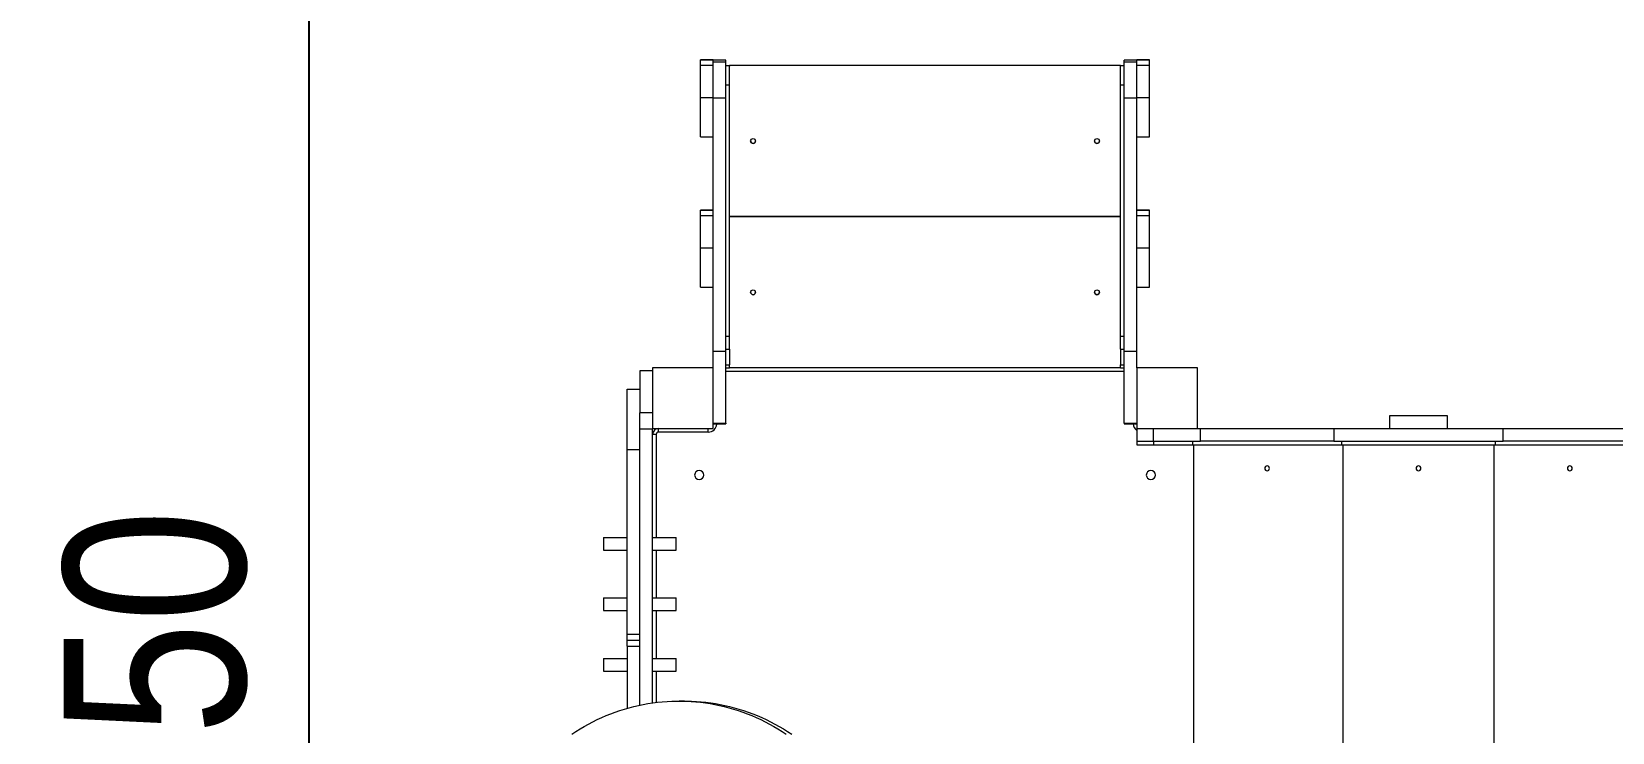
# Model space of a CAD drawing. Header units: millimetres. Extents: x -3658 to 3215, y -4270 to 3008.
# Drawn here: x -2341 to 270, y -44 to 1114 of the extents above; entities that cross this region are included whole.
import ezdxf

# ---------------------------------------------------------------- set-up
doc = ezdxf.new("R2010")
doc.units = ezdxf.units.MM
for name, color, linetype in [('DIKOM_ЗОНА', 80, 'Continuous'), ('DIKOM_ОБЪЕКТ', 7, 'Continuous'), ('DIKOM_РАЗМЕР_ЗОНА', 7, 'Continuous'), ('DIKOM_РАЗМЕР_ОБЪЕКТА', 7, 'Continuous')]:
    doc.layers.add(name, color=color, linetype=linetype)
doc.styles.add('style1', font='arial.ttf', dxfattribs={"width": 0.8})
doc.dimstyles.new('1-50', dxfattribs={"dimtxt": 300, "dimasz": 200, "dimexe": 100, "dimexo": 0, "dimgap": 100, "dimtad": 1, "dimtxsty": 'style1', "dimcen": 200, "dimclrd": 7, "dimclre": 7, "dimclrt": 7, "dimadec": 1, "dimazin": 2, "dimtfac": 1, "dimtmove": 0, "dimatfit": 2, "dimfxl": 0, "dimlwd": 25, "dimlwe": 18, "dimarcsym": 0})

# ---------------------------------------------------------------- blocks, each defined once
blk = doc.blocks.new('*D1')
at = {"layer": 'Defpoints', "color": 0, "transparency": 16777216}
for p in [(-1882.4, 1472), (1047.2, 1472), (-598.6, -1578)]:
    blk.add_point(p, dxfattribs=at)
at = {"layer": 'DIKOM_РАЗМЕР_ОБЪЕКТА', "color": 7, "lineweight": 18, "transparency": 16777216}
for p, q in [((1047.2, 1472), (-1982.4, 1472)), ((-598.6, -1578), (-1982.4, -1578))]:
    blk.add_line(p, q, dxfattribs=at)
at = {"layer": 'DIKOM_РАЗМЕР_ОБЪЕКТА', "color": 7, "lineweight": 25, "transparency": 16777216}
blk.add_line((-1882.4, -1378), (-1882.4, 1272), dxfattribs=at)
at = {"layer": 'DIKOM_РАЗМЕР_ОБЪЕКТА', "color": 7, "transparency": 16777216}
for points in [[(-1915.8, 1272), (-1849.1, 1272), (-1882.4, 1472)], [(-1915.8, -1378), (-1849.1, -1378), (-1882.4, -1578)]]:
    blk.add_solid(points, dxfattribs=at)
at = {"layer": 'DIKOM_РАЗМЕР_ОБЪЕКТА', "color": 7, "transparency": 16777216, "insert": (-2135.7, -49.1), "char_height": 300, "attachment_point": 5, "rotation": 90, "style": 'style1'}
blk.add_mtext('3050', dxfattribs=at)
blk = doc.blocks.new('*D3')
at = {"layer": 'Defpoints', "color": 0, "transparency": 16777216}
for p in [(-3208.3, 3007.9), (230.3, 3007.9), (-1757.8, -3542.1)]:
    blk.add_point(p, dxfattribs=at)
at = {"layer": 'DIKOM_РАЗМЕР_ЗОНА', "color": 7, "lineweight": 18, "transparency": 16777216}
for p, q in [((230.3, 3007.9), (-3308.3, 3007.9)), ((-1757.8, -3542.1), (-3308.3, -3542.1))]:
    blk.add_line(p, q, dxfattribs=at)
at = {"layer": 'DIKOM_РАЗМЕР_ЗОНА', "color": 7, "lineweight": 25, "transparency": 16777216}
blk.add_line((-3208.3, -3342.1), (-3208.3, 2807.9), dxfattribs=at)
at = {"layer": 'DIKOM_РАЗМЕР_ЗОНА', "color": 7, "transparency": 16777216}
for points in [[(-3241.6, 2807.9), (-3175, 2807.9), (-3208.3, 3007.9)], [(-3241.6, -3342.1), (-3175, -3342.1), (-3208.3, -3542.1)]]:
    blk.add_solid(points, dxfattribs=at)
at = {"layer": 'DIKOM_РАЗМЕР_ЗОНА', "color": 7, "transparency": 16777216, "insert": (-3461.5, -162.1), "char_height": 300, "attachment_point": 5, "rotation": 90, "style": 'style1'}
blk.add_mtext('6550', dxfattribs=at)

msp = doc.modelspace()

# ---------------------------------------------------------------- linework, layer by layer
at = {"layer": 'DIKOM_ЗОНА', "color": 3, "lineweight": 15}
msp.add_arc((-1335.053, 1057.872), 1500, 90, 180, dxfattribs=at)
at = {"layer": 'DIKOM_ОБЪЕКТ', "color": 7, "linetype": 'Continuous', "lineweight": 15}
for p, q in [((-1215.053, 1066.984), (-1236.053, 1066.984)), ((-1236.053, 1066.979), (-1236.053, 1066.984)), ((-1236.053, 1066.979), (-1215.053, 1066.979)), ((-1236.053, 1066.977), (-1236.053, 1066.979)), ((-1236.053, 1066.977), (-1215.053, 1066.977)), ((-1236.053, 1058.133), (-1236.053, 1066.977)), ((-1236.053, 1058.133), (-1215.053, 1058.133)), ((-1236.053, 1004.591), (-1236.053, 1058.133)), ((-1215.053, 1066.979), (-1215.053, 1066.984)), ((-1215.053, 1066.977), (-1215.053, 1066.979)), ((-1215.053, 1066.366), (-1215.053, 1066.977)), ((-1194.053, 1066.366), (-1215.053, 1066.366)), ((-1215.053, 1063.702), (-1215.053, 1066.363)), ((-1215.053, 1058.133), (-1215.053, 1063.702)), ((-1215.053, 1063.622), (-1194.053, 1063.622)), ((-1215.053, 1004.591), (-1215.053, 1058.133)), ((-1194.053, 1063.622), (-1194.053, 1066.366)), ((-1194.053, 1004.337), (-1194.053, 1063.622)), ((-1194.053, 1057.87), (-1188.053, 1057.87)), ((-1194.053, 1057.87), (-1188.053, 1057.87)), ((-542.053, 1057.87), (-1188.053, 1057.87)), ((-1188.053, 1057.87), (-1188.053, 1057.87)), ((-542.053, 1057.87), (-1188.053, 1057.87)), ((-1188.053, 1057.87), (-1188.053, 1056.707)), ((-1188.053, 1057.87), (-1188.053, 1057.87)), ((-1188.053, 1025.593), (-1188.053, 1056.707)), ((-542.053, 1056.707), (-542.053, 1057.87)), ((-542.053, 1057.87), (-536.053, 1057.87)), ((-542.053, 1057.87), (-542.053, 1057.87)), ((-542.053, 1057.87), (-536.053, 1057.87)), ((-542.053, 1025.593), (-542.053, 1056.707)), ((-515.053, 1066.366), (-536.053, 1066.366)), ((-536.053, 1063.622), (-536.053, 1066.366)), ((-536.053, 1063.622), (-515.053, 1063.622)), ((-536.053, 1004.337), (-536.053, 1063.622)), ((-494.053, 1066.984), (-515.053, 1066.984)), ((-515.053, 1066.979), (-515.053, 1066.984)), ((-515.053, 1066.979), (-494.053, 1066.979)), ((-515.053, 1066.977), (-515.053, 1066.979)), ((-515.053, 1066.977), (-494.053, 1066.977)), ((-515.053, 1066.366), (-515.053, 1066.977)), ((-515.053, 1063.702), (-515.053, 1066.363)), ((-515.053, 1058.133), (-515.053, 1063.702)), ((-515.053, 1058.133), (-494.053, 1058.133)), ((-515.053, 1004.591), (-515.053, 1058.133)), ((-494.053, 1066.979), (-494.053, 1066.984)), ((-494.053, 1066.977), (-494.053, 1066.979)), ((-494.053, 1058.133), (-494.053, 1066.977)), ((-494.053, 1004.591), (-494.053, 1058.133)), ((-1194.053, 1025.593), (-1188.053, 1025.593)), ((-1188.053, 610.176), (-1188.053, 1025.593)), ((-542.053, 610.176), (-542.053, 1025.593)), ((-542.053, 1025.593), (-536.053, 1025.593)), ((-1236.053, 1004.591), (-1215.053, 1004.591)), ((-1236.053, 939.752), (-1236.053, 1004.591)), ((-1215.053, 983.256), (-1215.053, 1004.591)), ((-1215.053, 1004.337), (-1194.053, 1004.337)), ((-1194.053, 585.432), (-1194.053, 1004.337)), ((-536.053, 1004.337), (-515.053, 1004.337)), ((-536.053, 585.432), (-536.053, 1004.337)), ((-515.053, 1004.591), (-494.053, 1004.591)), ((-515.053, 983.256), (-515.053, 1004.591)), ((-494.053, 939.752), (-494.053, 1004.591)), ((-1215.053, 585.432), (-1215.053, 983.256)), ((-515.053, 585.432), (-515.053, 983.256)), ((-1236.053, 939.752), (-1215.053, 939.752)), ((-515.053, 939.752), (-494.053, 939.752)), ((-1215.053, 818.693), (-1236.053, 818.693)), ((-1236.053, 818.687), (-1236.053, 818.693)), ((-1236.053, 818.687), (-1215.053, 818.687)), ((-1236.053, 818.686), (-1236.053, 818.687)), ((-1236.053, 818.686), (-1215.053, 818.686)), ((-1236.053, 809.842), (-1236.053, 818.686)), ((-1236.053, 809.842), (-1215.053, 809.842)), ((-1236.053, 756.299), (-1236.053, 809.842)), ((-494.053, 818.693), (-515.053, 818.693)), ((-515.053, 818.687), (-494.053, 818.687)), ((-515.053, 818.686), (-494.053, 818.686)), ((-515.053, 809.842), (-494.053, 809.842)), ((-494.053, 818.687), (-494.053, 818.693)), ((-494.053, 818.686), (-494.053, 818.687)), ((-494.053, 809.842), (-494.053, 818.686)), ((-494.053, 756.299), (-494.053, 809.842)), ((-1188.053, 807.87), (-542.053, 807.87)), ((-542.053, 807.867), (-1188.053, 807.867)), ((-542.053, 807.867), (-1188.053, 807.867)), ((-1236.053, 756.299), (-1215.053, 756.299)), ((-1236.053, 691.461), (-1236.053, 756.299)), ((-515.053, 756.299), (-494.053, 756.299)), ((-494.053, 691.461), (-494.053, 756.299)), ((-1236.053, 691.461), (-1215.053, 691.461)), ((-515.053, 691.461), (-494.053, 691.461)), ((-1194.053, 610.176), (-1188.053, 610.176)), ((-1188.053, 588.62), (-1188.053, 610.176)), ((-542.053, 588.62), (-542.053, 610.176)), ((-542.053, 610.176), (-536.053, 610.176)), ((-1215.053, 585.432), (-1194.053, 585.432)), ((-1215.053, 557.869), (-1215.053, 585.432)), ((-1194.053, 588.62), (-1188.053, 588.62)), ((-1194.053, 466.423), (-1194.053, 585.432)), ((-1188.053, 588.62), (-1188.053, 562.869)), ((-542.053, 588.62), (-542.053, 562.869)), ((-542.053, 588.62), (-536.053, 588.62)), ((-536.053, 585.432), (-515.053, 585.432)), ((-536.053, 466.423), (-536.053, 585.432)), ((-515.053, 557.869), (-515.053, 585.432)), ((-1315.053, 552.869), (-1336.053, 552.869)), ((-1336.053, 552.869), (-1336.053, 483.6)), ((-1315.053, 557.869), (-1315.053, 457.869)), ((-1215.053, 557.869), (-1315.053, 557.869)), ((-1215.053, 457.869), (-1215.053, 557.869)), ((-1194.053, 562.869), (-1188.053, 562.869)), ((-1194.053, 557.869), (-1188.053, 557.869)), ((-536.053, 551.869), (-1194.053, 551.869)), ((-1188.053, 557.869), (-1188.053, 562.869)), ((-542.053, 557.869), (-1188.053, 557.869)), ((-542.053, 557.869), (-542.053, 562.869)), ((-542.053, 562.869), (-536.053, 562.869)), ((-542.053, 557.869), (-536.053, 557.869)), ((-515.053, 557.869), (-515.053, 457.869)), ((-415.053, 557.869), (-515.053, 557.869)), ((-415.053, 457.869), (-415.053, 557.869)), ((-1357.053, 522.869), (-1336.053, 522.869)), ((-1357.053, 422.869), (-1357.053, 522.869)), ((-1315.053, 483.6), (-1336.053, 483.6)), ((-1336.053, 456.635), (-1336.053, 483.6)), ((-98.053, 478.869), (-98.053, 457.869)), ((-2.053, 478.869), (-98.053, 478.869)), ((-2.053, 457.869), (-2.053, 478.869)), ((-1315.053, 456.635), (-1336.053, 456.635)), ((-1336.053, 0.538), (-1336.053, 456.635)), ((-1315.053, 457.869), (-1215.053, 457.869)), ((-1315.053, 456.635), (-1315.053, 457.869)), ((-1315.053, 4.264), (-1315.053, 456.635)), ((-1309.053, 447.869), (-1315.053, 447.869)), ((-1309.053, 447.869), (-1309.053, 277.869)), ((-1305.053, 451.869), (-1305.053, 457.869)), ((-1223.053, 451.869), (-1305.053, 451.869)), ((-1223.053, 451.869), (-1223.053, 457.869)), ((-1215.053, 466.423), (-1194.053, 466.423)), ((-1215.053, 465.49), (-1194.053, 465.49)), ((-1194.053, 466.423), (-1194.053, 465.49)), ((-536.053, 466.423), (-515.053, 466.423)), ((-536.053, 466.423), (-536.053, 465.49)), ((-536.053, 465.49), (-515.053, 465.49)), ((-515.053, 457.869), (-415.053, 457.869)), ((-515.053, 457.869), (-515.053, 436.869)), ((-488.178, 457.869), (-488.178, 436.869)), ((-415.053, 457.869), (-410.303, 457.869)), ((-410.303, 436.869), (-410.303, 457.869)), ((-410.303, 457.869), (-189.804, 457.869)), ((-189.804, 457.869), (-189.804, 436.869)), ((-189.804, 457.869), (89.697, 457.869)), ((89.697, 436.869), (89.697, 457.869)), ((89.697, 457.869), (310.196, 457.869)), ((-1357.053, 422.869), (-1336.053, 422.869)), ((-1357.053, 117.869), (-1357.053, 422.869)), ((-515.053, 436.869), (-488.178, 436.869)), ((-515.053, 436.869), (-515.053, 430.869)), ((-515.053, 430.869), (-487.414, 430.869)), ((-488.178, 436.869), (-410.303, 436.869)), ((-487.414, 436.869), (-487.414, 430.869)), ((-487.414, 430.869), (-422.725, 430.869)), ((-422.725, 430.869), (-422.725, 436.869)), ((-422.725, 430.869), (-177.381, 430.869)), ((-421.053, -215.131), (-421.053, 430.869)), ((-189.804, 436.869), (-410.303, 436.869)), ((-189.804, 436.869), (89.697, 436.869)), ((-177.381, 436.869), (-177.381, 430.869)), ((-177.381, 430.869), (77.275, 430.869)), ((-175.053, 430.869), (-175.053, -215.131)), ((74.947, -215.131), (74.947, 430.869)), ((77.275, 430.869), (77.275, 436.869)), ((77.275, 430.869), (322.619, 430.869)), ((310.196, 436.869), (89.697, 436.869)), ((-1396.053, 277.869), (-1396.053, 256.869)), ((-1396.053, 277.869), (-1395.143, 277.869)), ((-1395.143, 277.869), (-1357.053, 277.869)), ((-1315.053, 277.869), (-1276.053, 277.869)), ((-1276.053, 256.869), (-1276.053, 277.869)), ((-1396.053, 256.869), (-1395.143, 256.869)), ((-1395.143, 256.869), (-1357.053, 256.869)), ((-1315.053, 256.869), (-1276.053, 256.869)), ((-1309.053, 256.869), (-1309.053, 177.869)), ((-1396.053, 177.869), (-1396.053, 156.869)), ((-1396.053, 177.869), (-1395.143, 177.869)), ((-1396.053, 156.869), (-1395.143, 156.869)), ((-1395.143, 177.869), (-1357.053, 177.869)), ((-1395.143, 156.869), (-1357.053, 156.869)), ((-1315.053, 177.869), (-1276.053, 177.869)), ((-1315.053, 156.869), (-1276.053, 156.869)), ((-1309.053, 156.869), (-1309.053, 77.869)), ((-1276.053, 156.869), (-1276.053, 177.869)), ((-1357.053, 117.869), (-1336.053, 117.869)), ((-1357.053, 107.869), (-1357.053, 117.869)), ((-1357.053, 97.869), (-1357.053, 107.869)), ((-1357.053, 107.869), (-1336.053, 107.869)), ((-1357.053, 107.869), (-1336.053, 107.869)), ((-1357.053, 97.869), (-1357.053, -4.696)), ((-1357.053, 97.869), (-1336.053, 97.869)), ((-1396.053, 77.869), (-1396.053, 56.869)), ((-1396.053, 77.869), (-1395.143, 77.869)), ((-1396.053, 56.869), (-1395.143, 56.869)), ((-1395.143, 77.869), (-1357.053, 77.869)), ((-1395.143, 56.869), (-1357.053, 56.869)), ((-1315.053, 77.869), (-1276.053, 77.869)), ((-1315.053, 56.869), (-1276.053, 56.869)), ((-1309.053, 56.869), (-1309.053, 5.059)), ((-1276.053, 56.869), (-1276.053, 77.869)), ((-1262.511, 7.359), (-1271.391, 7.359))]:
    msp.add_line(p, q, dxfattribs=at)
at = {"layer": 'DIKOM_ОБЪЕКТ', "color": 7, "linetype": 'Continuous', "lineweight": 15, "flags": 128}
for points in [[(-1448.631, -47.4), (-1441.806, -42.943), (-1434.889, -38.663), (-1427.885, -34.561), (-1420.795, -30.639), (-1413.625, -26.901), (-1406.379, -23.347), (-1399.059, -19.98), (-1391.671, -16.801), (-1384.217, -13.813), (-1376.703, -11.017), (-1369.132, -8.414), (-1361.508, -6.006), (-1353.835, -3.793), (-1346.118, -1.779), (-1338.361, 0.038), (-1330.567, 1.655), (-1322.742, 3.072), (-1314.889, 4.288), (-1307.012, 5.302), (-1299.116, 6.114), (-1291.205, 6.724), (-1283.284, 7.13), (-1275.356, 7.333), (-1267.426, 7.333), (-1259.498, 7.13), (-1251.576, 6.724), (-1243.666, 6.114), (-1235.77, 5.302), (-1227.893, 4.288), (-1220.04, 3.072), (-1212.214, 1.655), (-1204.421, 0.038), (-1196.664, -1.779), (-1188.947, -3.793), (-1181.274, -6.006), (-1173.65, -8.414), (-1166.079, -11.017), (-1158.565, -13.813), (-1151.111, -16.801), (-1143.723, -19.98), (-1136.403, -23.347), (-1129.157, -26.901), (-1121.987, -30.639), (-1114.897, -34.561), (-1107.892, -38.663), (-1100.976, -42.943), (-1094.151, -47.4)], [(-1262.511, 7.359), (-1258.546, 7.333), (-1250.618, 7.13), (-1242.697, 6.724), (-1234.786, 6.114), (-1226.89, 5.302), (-1219.013, 4.288), (-1211.16, 3.072), (-1203.335, 1.655), (-1195.541, 0.038), (-1187.784, -1.779), (-1180.067, -3.793), (-1172.394, -6.006), (-1164.77, -8.414), (-1157.199, -11.017), (-1149.685, -13.813), (-1142.232, -16.801), (-1134.843, -19.98), (-1127.524, -23.347), (-1120.277, -26.901), (-1113.107, -30.639), (-1106.018, -34.561), (-1099.013, -38.663), (-1092.096, -42.943), (-1085.272, -47.4)]]:
    msp.add_lwpolyline(points, dxfattribs=at)
at = {"layer": 'DIKOM_ОБЪЕКТ', "color": 7, "linetype": 'Continuous', "lineweight": 15, "extrusion": (3.76959e-17, -2.8163e-06, 1)}
for centre in [(-1149.053, 932.87, -0.003), (-581.053, 932.87, -0.003)]:
    msp.add_circle(centre, 4, dxfattribs=at)
at = {"layer": 'DIKOM_ОБЪЕКТ', "color": 7, "linetype": 'Continuous', "lineweight": 15, "extrusion": (6.311e-17, -2.8163e-06, 1)}
for centre in [(-1149.053, 682.867, -0.002), (-581.053, 682.867, -0.002)]:
    msp.add_circle(centre, 4, dxfattribs=at)
at = {"layer": 'DIKOM_ОБЪЕКТ', "color": 7, "linetype": 'Continuous', "lineweight": 15, "extrusion": (3.50743e-16, 3.53706e-15, -1)}
msp.add_circle((300.053, 391.869), 4, dxfattribs=at)
at = {"layer": 'DIKOM_ОБЪЕКТ', "color": 7, "linetype": 'Continuous', "lineweight": 15, "extrusion": (1.83881e-16, 3.54699e-15, -1)}
msp.add_circle((50.053, 391.869), 4, dxfattribs=at)
at = {"layer": 'DIKOM_ОБЪЕКТ', "color": 7, "linetype": 'Continuous', "lineweight": 15, "extrusion": (2.03378e-31, 3.68705e-15, -1)}
msp.add_circle((-199.947, 391.869), 4, dxfattribs=at)
at = {"layer": 'DIKOM_ОБЪЕКТ', "color": 7, "linetype": 'Continuous', "lineweight": 15, "extrusion": (2.76751e-16, 3.49148e-15, -1)}
for centre in [(1238.053, 380.869), (492.053, 380.869)]:
    msp.add_circle(centre, 7.5, dxfattribs=at)
at = {"layer": 'DIKOM_ОБЪЕКТ', "color": 7, "linetype": 'Continuous', "lineweight": 15}
for centre, radius, start, end in [((-1149.053, 932.87), 4, 180, 0), ((-581.053, 932.87), 4, 180, 0), ((-1149.053, 682.867), 4, 180, 0), ((-581.053, 682.867), 4, 180, 0), ((-1305.053, 447.869), 10, 90, 180), ((-1305.053, 447.869), 4, 90.001278, 180), ((-1223.033, 465.832), 13.962, 269.915661, 357.125584), ((-507.267, 465.764), 13.754, 181.141097, 235.522369)]:
    msp.add_arc(centre, radius, start, end, dxfattribs=at)

# ---------------------------------------------------------------- dimensions: what is measured, and where the dimension line sits
at = {"layer": 'DIKOM_РАЗМЕР_ЗОНА'}
dim = msp.add_linear_dim(base=(-3208.306, 3007.869), p1=(-1757.753, -3542.131), p2=(230.318, 3007.869), angle=90, dimstyle='1-50', dxfattribs=at)
dim.commit()
dim.dimension.update_dxf_attribs({"geometry": '*D3', "text_midpoint": (-3208.306, -162.115), "dimtype": 160})
at = {"layer": 'DIKOM_РАЗМЕР_ОБЪЕКТА'}
dim = msp.add_linear_dim(base=(-1882.424, 1471.98), p1=(-598.553, -1578.02), p2=(1047.152, 1471.98), angle=90, dimstyle='1-50', dxfattribs=at)
dim.commit()
dim.dimension.update_dxf_attribs({"geometry": '*D1', "text_midpoint": (-1882.424, -49.142), "dimtype": 160})

doc.saveas('drawing.dxf')
